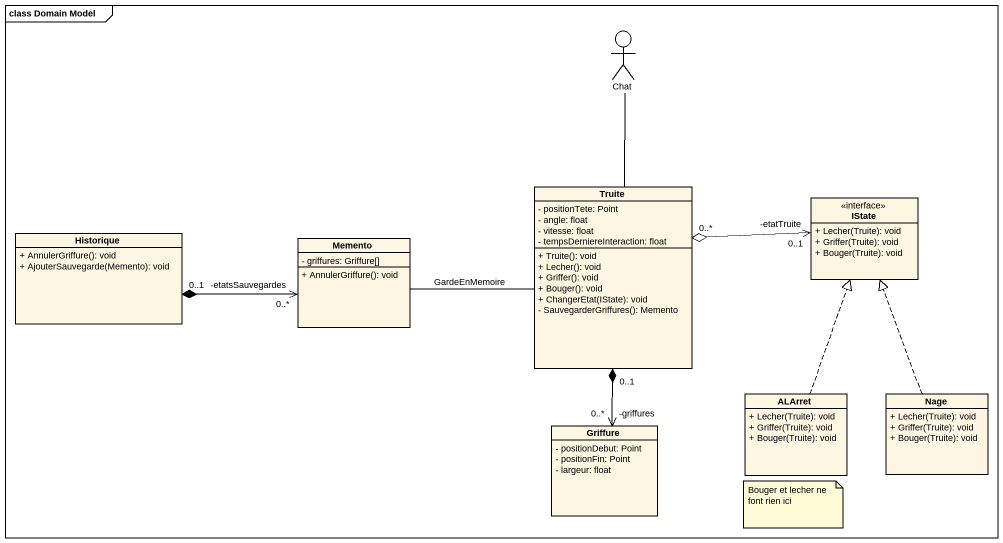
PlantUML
@startuml
mainframe class Domain Model
allowmixing
hide circle
hide empty members
skinparam classAttributeIconSize 0
actor Chat
class Truite {
  - positionTete: Point
  - angle: float
  - vitesse: float
  - tempsDerniereInteraction: float
  + Truite(): void
  + Lecher(): void
  + Griffer(): void
  + Bouger(): void
  + ChangerEtat(IState): void
  - SauvegarderGriffures(): Memento
}
class IState <<interface>> {
  + Lecher(Truite): void
  + Griffer(Truite): void
  + Bouger(Truite): void
}
class Historique {
  + AnnulerGriffure(): void
  + AjouterSauvegarde(Memento): void
}
class Memento {
  - griffures: Griffure[]
  + AnnulerGriffure(): void
}
class ALArret {
  + Lecher(Truite): void
  + Griffer(Truite): void
  + Bouger(Truite): void
}
class Nage {
  + Lecher(Truite): void
  + Griffer(Truite): void
  + Bouger(Truite): void
}
class Griffure {
  - positionDebut: Point
  - positionFin: Point
  - largeur: float
}
Chat -- Truite
IState "-etatTruite\n0..1" <-left-o "0..*" Truite
Memento -right- Truite : GardeEnMemoire
Memento "-etatsSauvegardes\n0..*" <-left-* "0..1" Historique
ALArret .up.|> IState
Nage .up.|> IState
Griffure "-griffures\n0..*" <-up-* "0..1" Truite
note as N1
  Bouger et lecher ne font rien ici
end note
@enduml
